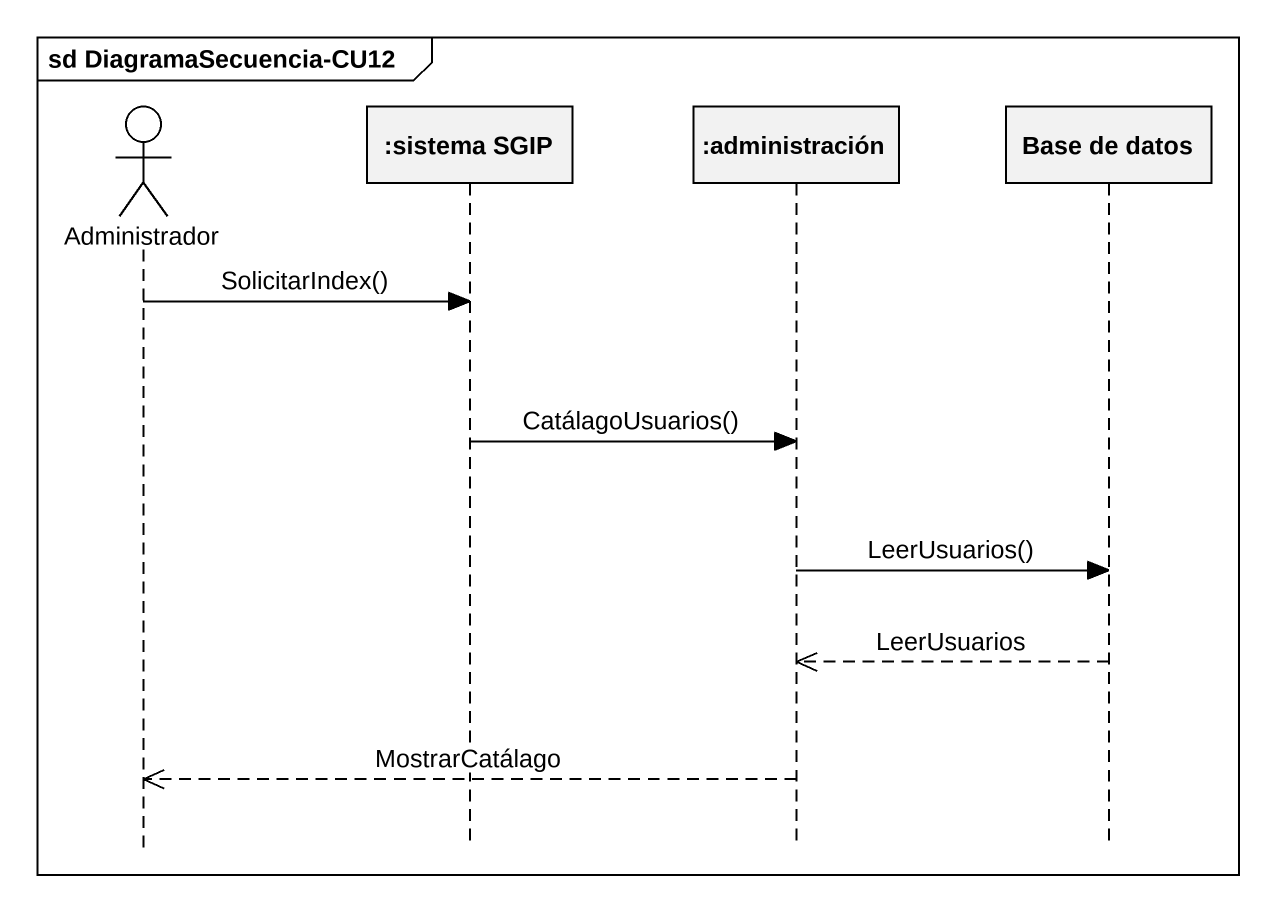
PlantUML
@startuml
mainframe sd DiagramaSecuencia-CU12
hide footbox
actor Administrador
participant ":sistema SGIP" as sistema_SGIP
participant ":administración" as administración
participant "Base de datos" as Base_de_datos

Administrador -> sistema_SGIP : SolicitarIndex()
sistema_SGIP -> administración : CatálagoUsuarios()
administración -> Base_de_datos : LeerUsuarios()
Base_de_datos -->> administración : LeerUsuarios
administración -->> Administrador : MostrarCatálago
@enduml
